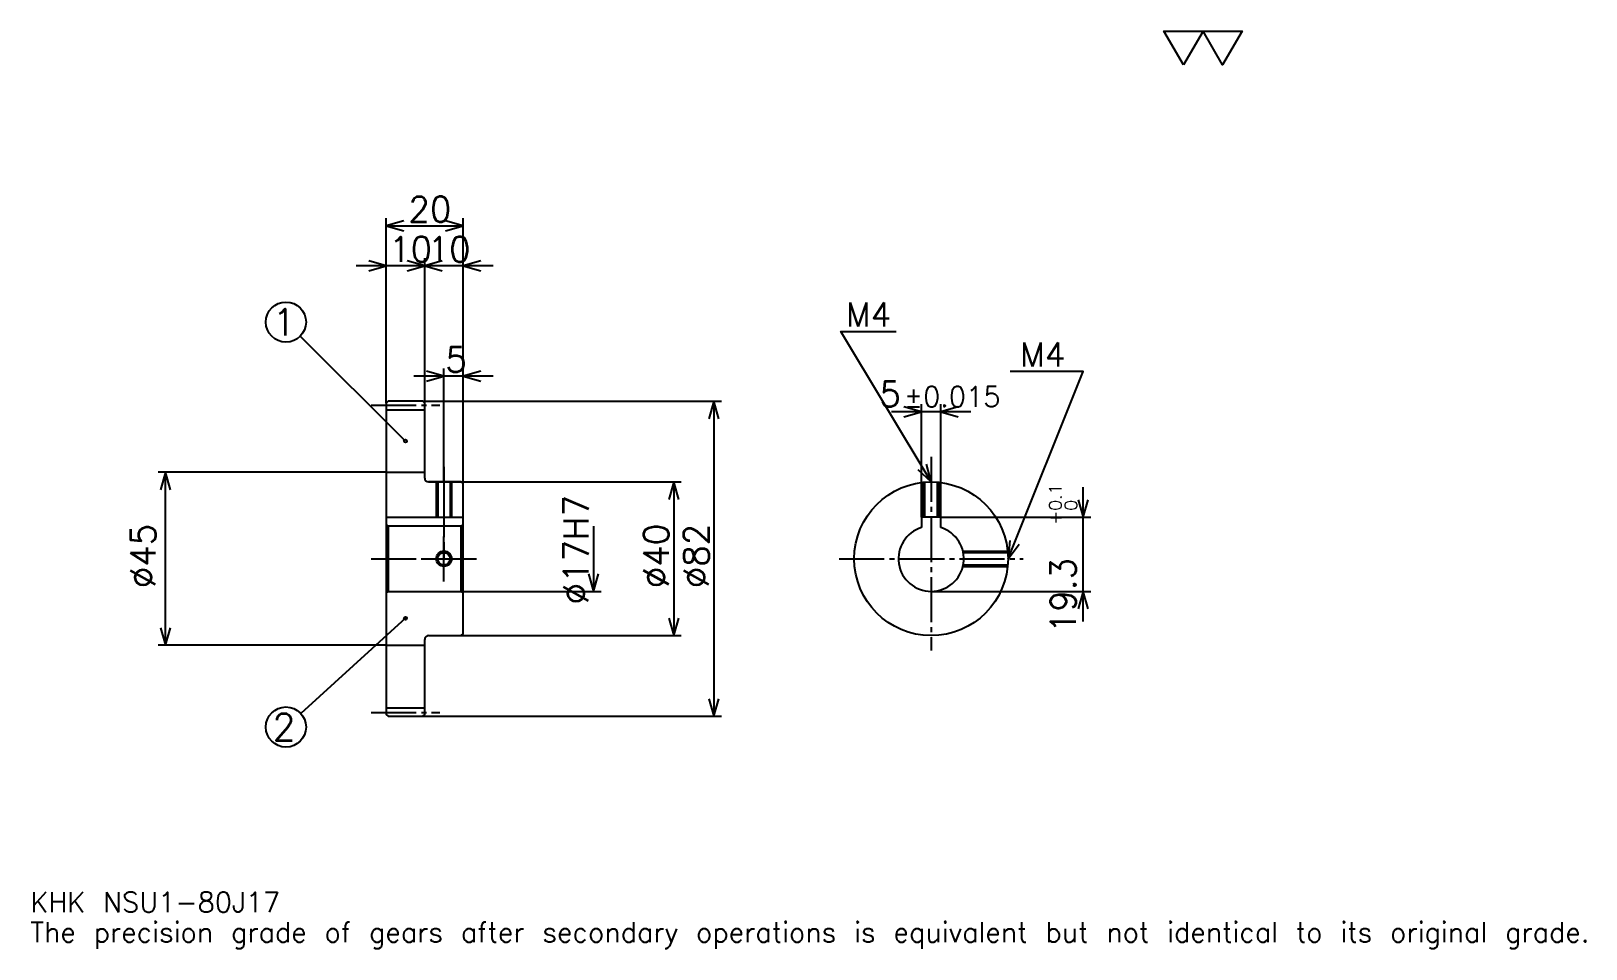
# Model space of a CAD drawing. Extents: x 13 to 418, y 5 to 244.
import ezdxf

# ---------------------------------------------------------------- set-up
doc = ezdxf.new("R2010")
doc.units = 0
doc.linetypes.add('DASHDOT', pattern=[15.652174, 11.73913, -1.304348, 1.304348, -1.304348])
doc.layers.get('0').update_dxf_attribs({"linetype": 'CONTINUOUS'})
doc.layers.add('DASHDOT', color=6, linetype='DASHDOT')
doc.styles.add('KANJI', font='TXT', dxfattribs={"bigfont": 'BIGFONT'})

msp = doc.modelspace()

# ---------------------------------------------------------------- linework, layer by layer
at = {"color": 5}
for p, q in [((105.652168, 147.304352), (105.652168, 194.91304)), ((125.652168, 147.304352), (125.652168, 194.91304)), ((105.652168, 192.956512), (125.652168, 192.956512)), ((123.478256, 182.521729), (97.82608, 182.521729)), ((133.478256, 182.521729), (107.82608, 182.521729)), ((115.652168, 147.304352), (115.652168, 184.478256)), ((110.652168, 136.929352), (83.261887, 164.209488)), ((133.478256, 153.82608), (112.82608, 153.82608)), ((120.652168, 147.304352), (120.652168, 155.782608)), ((105.652168, 146.804352), (105.652168, 147.304352)), ((115.152168, 147.304352), (125.652168, 147.304352)), ((115.652168, 146.804352), (115.652168, 147.304352)), ((120.652168, 126.304344), (120.652168, 147.304352)), ((120.652168, 126.304344), (120.652168, 147.304352)), ((125.652168, 147.304352), (192.82608, 147.304352)), ((125.652168, 125.804344), (125.652168, 147.304352)), ((190.869568, 147.304352), (190.869568, 65.304344)), ((244.891296, 117.104347), (244.891296, 146.521729)), ((249.891296, 117.104347), (249.891296, 146.521729)), ((257.717377, 144.565216), (237.065216, 144.565216)), ((105.652168, 128.804352), (46.304344, 128.804352)), ((48.260864, 83.804344), (48.260864, 128.804352)), ((116.652168, 126.304344), (125.652168, 126.304344)), ((125.652168, 126.304344), (182.391296, 126.304344)), ((180.434784, 126.304344), (180.434784, 86.304344)), ((286.956512, 89.978256), (286.956512, 124.930435)), ((159.565216, 114.804344), (159.565216, 97.804344)), ((249.891296, 117.104347), (288.913055, 117.104347)), ((125.652168, 97.804344), (161.521729, 97.804344)), ((247.391296, 97.804344), (288.913055, 97.804344)), ((110.652168, 90.804344), (83.424156, 66.028763)), ((116.652168, 86.304344), (125.652168, 86.304344)), ((125.652168, 86.304344), (182.391296, 86.304344)), ((105.652168, 83.804344), (46.304344, 83.804344)), ((115.152168, 65.304344), (125.652168, 65.304344)), ((125.652168, 65.304344), (192.82608, 65.304344))]:
    msp.add_line(p, q, dxfattribs=at)
at = {"color": 4}
for p, q in [((105.652168, 145.054352), (115.652168, 145.054352)), ((105.652168, 128.804352), (115.652168, 128.804352)), ((105.652168, 117.104347), (125.652168, 117.104347)), ((106.152168, 114.804344), (106.152168, 97.804344)), ((125.152168, 114.804344), (125.652168, 115.304344)), ((125.152168, 97.804344), (125.652168, 97.304344)), ((105.652168, 83.804344), (115.652168, 83.804344)), ((105.652168, 67.554344), (115.652168, 67.554344))]:
    msp.add_line(p, q, dxfattribs=at)
at = {"color": 7}
msp.add_lwpolyline([(313.043488, 234.782608), (307.956543, 243.600006), (328.304352, 243.600006), (323.217407, 234.782608), (318.130432, 243.600006), (313.043488, 234.782608)], dxfattribs=at)
at = {"color": 5}
for points in [[(110.217384, 194.260864), (105.652168, 192.956512), (110.217384, 191.652176)], [(121.086952, 191.652176), (125.652168, 192.956512), (121.086952, 194.260864)], [(101.086952, 181.217392), (105.652168, 182.521729), (101.086952, 183.82608)], [(111.086952, 181.217392), (115.652168, 182.521729), (111.086952, 183.82608)], [(120.217384, 183.82608), (115.652168, 182.521729), (120.217384, 181.217392)], [(130.217392, 183.82608), (125.652168, 182.521729), (130.217392, 181.217392)], [(247.391296, 126.304344), (223.91304, 165.434784), (238.260864, 165.434784)], [(116.086952, 152.521729), (120.652168, 153.82608), (116.086952, 155.130432)], [(130.217392, 155.130432), (125.652168, 153.82608), (130.217392, 152.521729)], [(267.391296, 106.304344), (286.956512, 155), (267.913055, 155)], [(192.173904, 142.739136), (190.869568, 147.304352), (189.565216, 142.739136)], [(240.32608, 143.260864), (244.891296, 144.565216), (240.32608, 145.869568)], [(254.456512, 145.869568), (249.891296, 144.565216), (254.456512, 143.260864)], [(243.924042, 129.547913), (247.391296, 126.304344), (246.16098, 130.890076)], [(49.565212, 124.239128), (48.260864, 128.804352), (46.956516, 124.239128)], [(181.73912, 121.739128), (180.434784, 126.304344), (179.130432, 121.739128)], [(285.652161, 121.669563), (286.956512, 117.104347), (288.260864, 121.669563)], [(267.882996, 111.026711), (267.391296, 106.304344), (270.303619, 110.054146)], [(158.260864, 102.36956), (159.565216, 97.804344), (160.869568, 102.36956)], [(288.260864, 93.239128), (286.956512, 97.804344), (285.652161, 93.239128)], [(179.130432, 90.86956), (180.434784, 86.304344), (181.73912, 90.86956)], [(46.956516, 88.36956), (48.260864, 83.804344), (49.565212, 88.36956)], [(189.565216, 69.86956), (190.869568, 65.304344), (192.173904, 69.86956)]]:
    msp.add_lwpolyline(points, dxfattribs=at)
at = {"color": 4}
for points in [[(115.652168, 127.304344), (115.652168, 146.804352), (115.152168, 147.304352), (106.152168, 147.304352), (105.652168, 146.804352), (105.652168, 97.304344)], [(116.652168, 86.304344), (125.152168, 86.304344), (125.652168, 86.804344), (125.652168, 125.804344), (125.152168, 126.304344), (116.652168, 126.304344)], [(118.652168, 126.304344), (118.652168, 117.104347)], [(119.032166, 126.304344), (119.032166, 117.104347)], [(122.272171, 126.304344), (122.272171, 117.104347)], [(122.652168, 126.304344), (122.652168, 117.104347)], [(245.391296, 117.104347), (245.391296, 126.204094)], [(245.771301, 117.104347), (245.771301, 126.238625)], [(249.011292, 117.104347), (249.011292, 126.238625)], [(249.391296, 117.104347), (249.391296, 126.204094)], [(105.652168, 97.304344), (106.152168, 97.804344), (125.152168, 97.804344), (125.152168, 114.804344), (106.152168, 114.804344), (105.652168, 115.304344)], [(249.891296, 114.428383), (249.891296, 117.104347), (244.891296, 117.104347), (244.891296, 114.428383)], [(255.652649, 108.304344), (267.291046, 108.304344)], [(255.735504, 107.924347), (267.325592, 107.924347)], [(255.652649, 104.304344), (267.291046, 104.304344)], [(255.735504, 104.684341), (267.325592, 104.684341)], [(105.652168, 97.304344), (105.652168, 65.804344), (106.152168, 65.304344), (115.152168, 65.304344), (115.652168, 65.804344), (115.652168, 85.304344)]]:
    msp.add_lwpolyline(points, dxfattribs=at)
at = {"color": 5}
for centre, radius in [((79.565216, 167.891296), 5.217391), ((110.652168, 136.929352), 0.391304), ((110.652168, 90.804344), 0.391304), ((79.565216, 62.517387), 5.217391)]:
    msp.add_circle(centre, radius, dxfattribs=at)
at = {"color": 4}
for centre, radius in [((247.391296, 106.304344), 20), ((120.652168, 106.304344), 1.62)]:
    msp.add_circle(centre, radius, dxfattribs=at)
at = {"color": 7}
msp.add_circle((120.652168, 106.304344), 2, dxfattribs=at)
at = {"color": 4}
for centre, radius, start, end in [((116.652168, 127.304344), 1, 180, 270), ((247.391296, 106.304344), 8.5, 107.10463483, 72.89536517), ((116.652168, 85.304344), 1, 90, 180)]:
    msp.add_arc(centre, radius, start, end, dxfattribs=at)
at = {"layer": 'DASHDOT', "color": 7}
for p, q in [((101.739128, 146.304352), (119.565208, 146.304352)), ((247.391296, 132.82608), (247.391296, 82.391296)), ((120.652168, 126.304344), (120.652168, 106.304344)), ((101.739128, 106.304344), (129.565216, 106.304344)), ((223.478256, 106.304344), (271.304352, 106.304344)), ((101.739128, 66.304344), (119.565208, 66.304344))]:
    msp.add_line(p, q, dxfattribs=at)
for points in [[(120.652168, 130.217392), (120.652168, 113.191299)], [(120.652168, 100.391304), (120.652168, 112.217384)], [(114.73912, 106.304344), (126.565216, 106.304344)]]:
    msp.add_lwpolyline(points, dxfattribs=at)

# ---------------------------------------------------------------- texts
at = {"color": 7, "style": 'KANJI'}
for s, height, p in [('20', 6.521739, (111.41304, 194)), ('10', 6.521739, (106.41304, 183.565216)), ('10', 6.521739, (116.41304, 183.565216)), ('1', 6.956522, (76.086952, 164.41304)), ('M4', 6.26087, (225.217377, 166.739136)), ('M4', 6.26087, (270.521729, 156.304352)), ('5', 6.521739, (121.0326, 154.869568)), ('5', 6.521739, (233.929138, 145.869568)), ('%%p0.015', 5.217391, (240.384857, 145.869568)), ('2', 6.956522, (76.086952, 59.039127)), ('KHK NSU1-80J17', 5.217391, (13.043478, 14.347826)), ('The precision grade of gears after secondary operations is equivalent but not identical to its original grade.', 5.217391, (13.043478, 6.521739))]:
    msp.add_text(s, height=height, dxfattribs=at).set_placement(p)
for s, height, p in [('%%c17H7', 6.521739, (158.260864, 94.402168)), ('0.1', 3.26087, (281.347839, 118.809372)), ('+', 3.26087, (281.347839, 115.157196)), ('0', 3.26087, (285.391296, 118.809372)), ('%%c45', 6.521739, (45.652168, 98.641304)), ('%%c40', 6.521739, (179.130432, 98.641296)), ('%%c82', 6.521739, (189.565216, 98.641296)), ('19.3', 6.521739, (285, 86.928528))]:
    msp.add_text(s, height=height, rotation=90, dxfattribs=at).set_placement(p)

doc.saveas('drawing.dxf')
